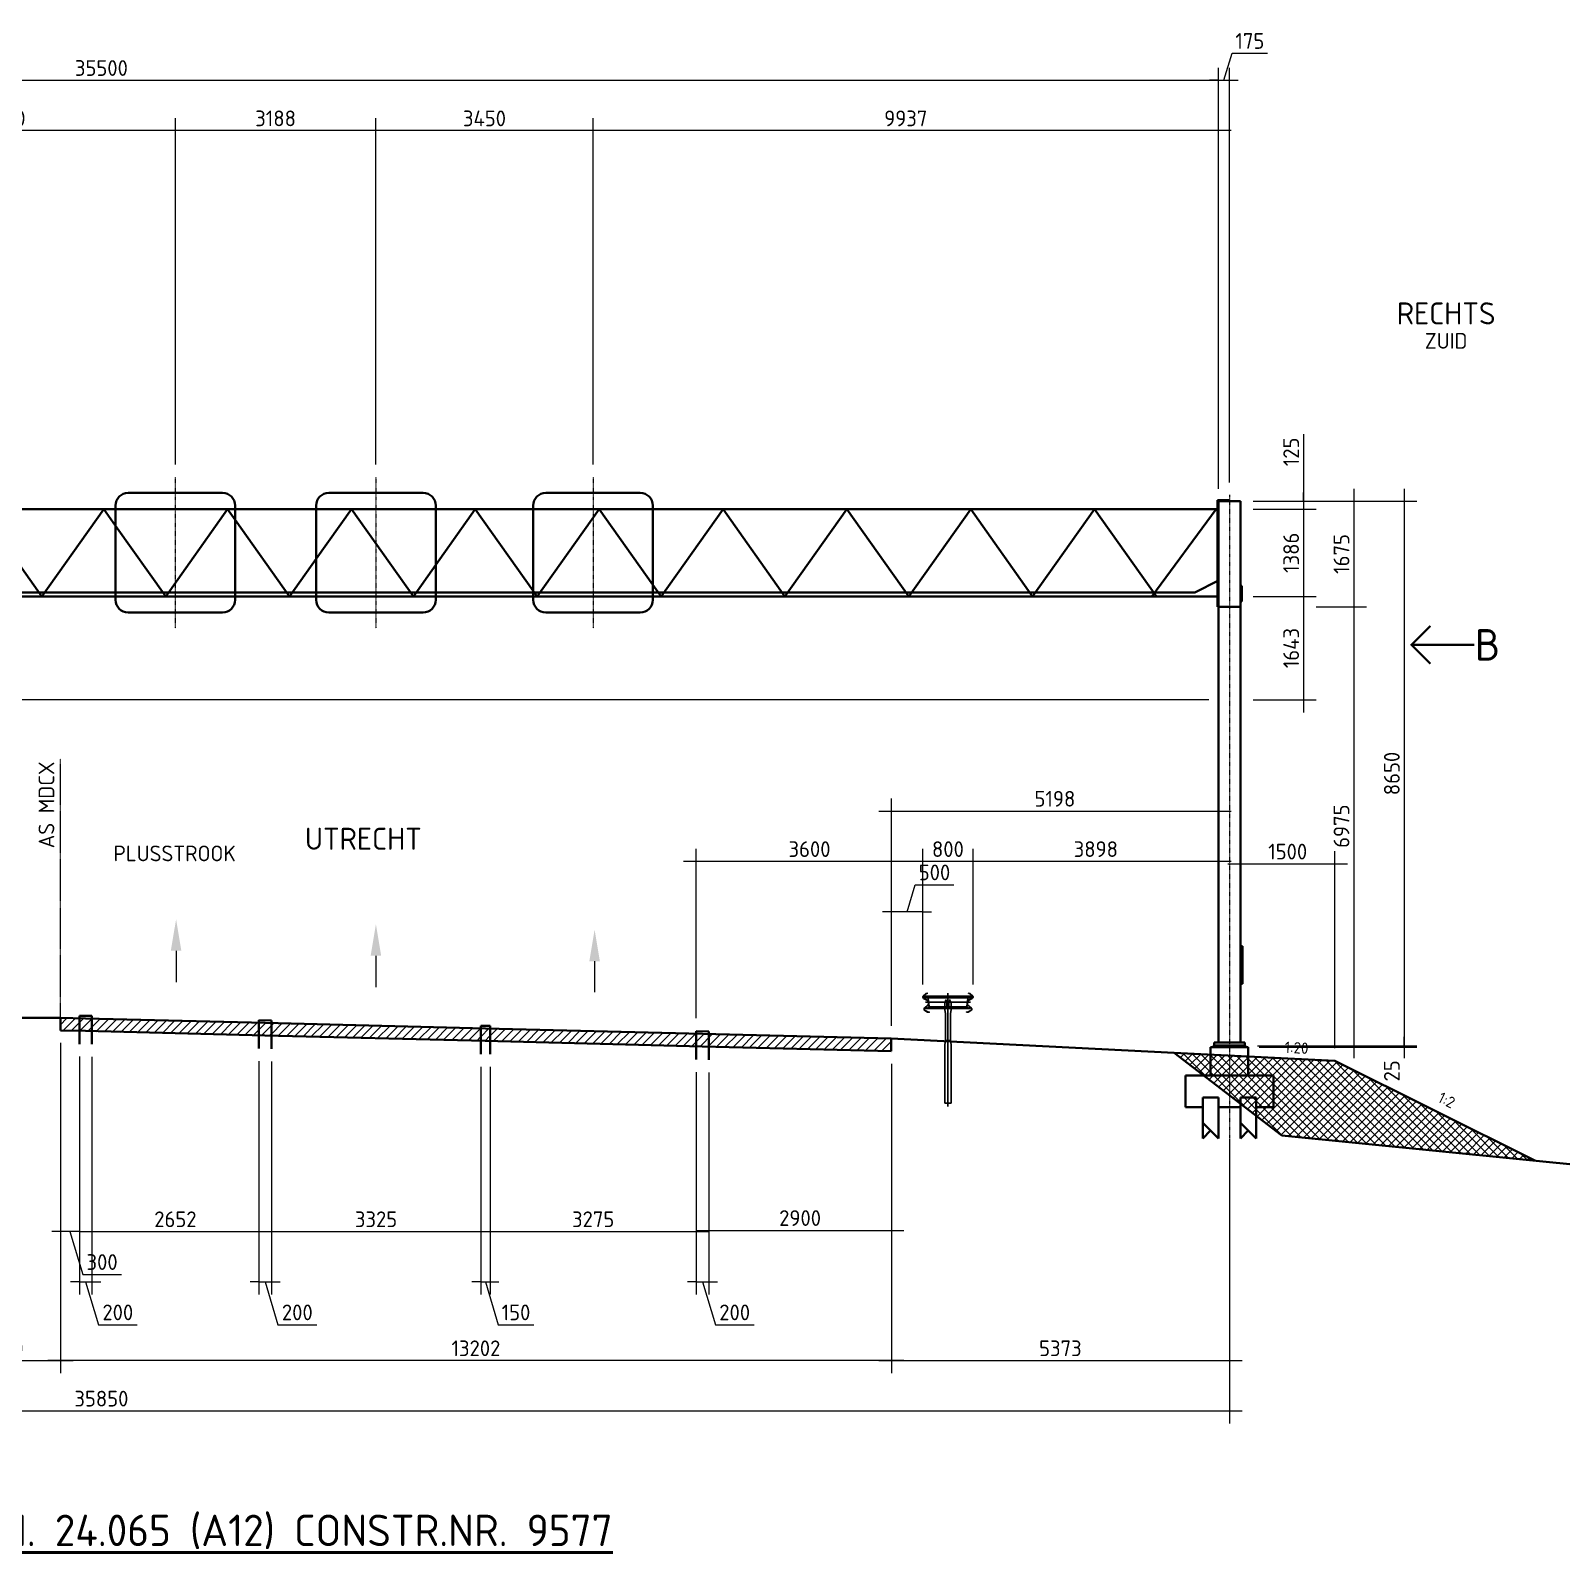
# Model space of a CAD drawing. Header units: millimetres. Extents: x 108322 to 194227, y -258853 to -234673.
# Drawn here: x 151799 to 176123, y -258853 to -234673 of the extents above; entities that cross this region are included whole.
import ezdxf
from ezdxf.enums import TextEntityAlignment as Align

# ---------------------------------------------------------------- set-up
doc = ezdxf.new("R2010")
doc.units = ezdxf.units.MM
doc.linetypes.add('AM-AS', pattern=[16, 10, -2, 2, -2])
doc.linetypes.add('XX-HART', pattern=[12, 4, -2, 0, -2, 4])
doc.layers.get('DEFPOINTS').update_dxf_attribs({"color": 40})
for name, color, linetype, lineweight in [('N-CO-AM-AANPIJLING-G', 7, 'Continuous', 18), ('N-CO-AM-AS-G', 10, 'AM-AS', 18), ('N-CO-AM-AS-T25', 7, 'Continuous', 25), ('N-CO-BV-GELEIDECONSTRUCTIE_GELEIDERAIL-S', 210, 'Continuous', 25), ('N-CO-FC-KESP-G', 60, 'Continuous', 35), ('N-CO-GW-BERM-G', 90, 'Continuous', 35), ('N-CO-GW-BERM-T18', 10, 'Continuous', 18), ('N-CO-GW-OPHOGING-A', 92, 'Continuous', 18), ('N-CO-SC-M', 7, 'Continuous', 18), ('N-CO-SC-STAALVORM_PROFIEL-G', 7, 'Continuous', 35), ('N-CO-SC-TREKSTANG-G', 7, 'Continuous', 35), ('N-CO-VH-VERHARDING_ASFALT-A', 252, 'Continuous', 18), ('N-CO-VH-VERHARDING_ASFALT-G', 252, 'Continuous', 35), ('N-CO-VW-MARKERING-G', 7, 'Continuous', 35), ('X-XX-AL-HARTLIJN-G', 7, 'XX-HART', 18), ('X-XX-AL-REFERENTIE-G', 7, 'Continuous', 18), ('X-XX-AL-REFERENTIE-T25', 7, 'Continuous', 25), ('X-XX-AL-REFERENTIE-T35', 50, 'Continuous', 35), ('X-XX-AL-VERWIJZING-S', 7, 'Continuous', 25), ('X-XX-AL-VERWIJZING_AANZICHT-T50', 130, 'Continuous', 50)]:
    doc.layers.add(name, color=color, linetype=linetype, lineweight=lineweight)
doc.styles.add('NLCS-ISO', font='NLCS-ISO.ttf')
doc.styles.add('NLCS-ISO-MM100-T18', font='NLCS-ISO.ttf', dxfattribs={"height": 179.999995})
doc.styles.add('NLCS-ISO-MM100-T25', font='NLCS-ISO.ttf', dxfattribs={"height": 250})
doc.styles.add('NLCS-ISO-MM100-T35', font='NLCS-ISO.ttf', dxfattribs={"height": 350})
doc.styles.add('NLCS-ISO-MM100-T50', font='NLCS-ISO.ttf', dxfattribs={"height": 500})
doc.dimstyles.new('NLCS-MM100-T25-SCHRAP_a_l0_h3', dxfattribs={"dimscale": 100, "dimtxt": 2.5, "dimasz": 1.4, "dimexe": 2, "dimexo": 2, "dimgap": 0.7, "dimtad": 1, "dimdec": 0, "dimzin": 0, "dimdsep": 46, "dimtxsty": 'NLCS-ISO-MM100-T25', "dimblk": 'OBLIQUE', "dimcen": 2.5, "dimdle": 2, "dimclrd": 256, "dimclre": 256, "dimclrt": 256, "dimadec": 3, "dimazin": 0, "dimtfac": 1, "dimtdec": 0, "dimtofl": 0, "dimtmove": 1, "dimatfit": 0, "dimldrblk": 'OBLIQUE', "dimfxl": 0, "dimtolj": 1, "dimtzin": 0, "dimlwd": 18, "dimlwe": 18, "dimarcsym": 0})

# ---------------------------------------------------------------- blocks, each defined once
blk = doc.blocks.new('*D22')
at = {"layer": 'DEFPOINTS', "color": 0, "transparency": 16777216}
for p in [(150474, -250562), (152274, -250559), (152274, -255805)]:
    blk.add_point(p, dxfattribs=at)
at = {"layer": 'N-CO-SC-M', "lineweight": 18, "transparency": 16777216}
for p, q in [((150474, -250762), (150474, -256005)), ((152274, -250759), (152274, -256005)), ((150274, -255805), (152474, -255805))]:
    blk.add_line(p, q, dxfattribs=at)
at = {"layer": 'N-CO-SC-M', "transparency": 16777216, "insert": (151374, -255610), "char_height": 250, "attachment_point": 5, "style": 'NLCS-ISO-MM100-T25'}
blk.add_mtext('\\A1;1800', dxfattribs=at)
blk = doc.blocks.new('_Oblique')
blk = doc.blocks.new('*D23')
at = {"layer": 'DEFPOINTS', "color": 0, "transparency": 16777216}
for p in [(152274, -250559), (152574, -250776), (152274, -253755)]:
    blk.add_point(p, dxfattribs=at)
at = {"layer": 'N-CO-SC-M', "lineweight": 18, "transparency": 16777216}
for p, q in [((152274, -250759), (152274, -253955)), ((152574, -250976), (152574, -253955)), ((152274, -253755), (152134, -253755)), ((152574, -253755), (152274, -253755)), ((152424, -253755), (152628, -254435)), ((152574, -253755), (152714, -253755)), ((152628, -254435), (153243, -254435))]:
    blk.add_line(p, q, dxfattribs=at)
at = {"layer": 'N-CO-SC-M', "transparency": 16777216, "insert": (152935, -254240), "char_height": 250, "attachment_point": 5, "style": 'NLCS-ISO-MM100-T25'}
blk.add_mtext('\\A1;300', dxfattribs=at)
blk = doc.blocks.new('*D24')
at = {"layer": 'DEFPOINTS', "color": 0, "transparency": 16777216}
for p in [(152574, -250776), (152774, -250780), (152774, -254555)]:
    blk.add_point(p, dxfattribs=at)
at = {"layer": 'N-CO-SC-M', "lineweight": 18, "transparency": 16777216}
for p, q in [((152574, -250976), (152574, -254755)), ((152774, -250980), (152774, -254755)), ((152574, -254555), (152434, -254555)), ((152574, -254555), (152774, -254555)), ((152674, -254555), (152878, -255235)), ((152774, -254555), (152914, -254555)), ((152878, -255235), (153493, -255235))]:
    blk.add_line(p, q, dxfattribs=at)
at = {"layer": 'N-CO-SC-M', "transparency": 16777216, "insert": (153185, -255040), "char_height": 250, "attachment_point": 5, "style": 'NLCS-ISO-MM100-T25'}
blk.add_mtext('\\A1;200', dxfattribs=at)
blk = doc.blocks.new('*D26')
at = {"layer": 'DEFPOINTS', "color": 0, "transparency": 16777216}
for p in [(152774, -250780), (155426, -250848), (155426, -253755)]:
    blk.add_point(p, dxfattribs=at)
at = {"layer": 'N-CO-SC-M', "lineweight": 18, "transparency": 16777216}
for p, q in [((152774, -250980), (152774, -253955)), ((155426, -251048), (155426, -253955)), ((152574, -253755), (155626, -253755))]:
    blk.add_line(p, q, dxfattribs=at)
at = {"layer": 'N-CO-SC-M', "transparency": 16777216, "insert": (154100, -253560), "char_height": 250, "attachment_point": 5, "style": 'NLCS-ISO-MM100-T25'}
blk.add_mtext('\\A1;2652', dxfattribs=at)
blk = doc.blocks.new('*D27')
at = {"layer": 'DEFPOINTS', "color": 0, "transparency": 16777216}
for p in [(155426, -250848), (155626, -250852), (155626, -254555)]:
    blk.add_point(p, dxfattribs=at)
at = {"layer": 'N-CO-SC-M', "lineweight": 18, "transparency": 16777216}
for p, q in [((155426, -251048), (155426, -254755)), ((155626, -251052), (155626, -254755)), ((155426, -254555), (155286, -254555)), ((155426, -254555), (155626, -254555)), ((155526, -254555), (155730, -255235)), ((155626, -254555), (155766, -254555)), ((155730, -255235), (156345, -255235))]:
    blk.add_line(p, q, dxfattribs=at)
at = {"layer": 'N-CO-SC-M', "transparency": 16777216, "insert": (156037, -255040), "char_height": 250, "attachment_point": 5, "style": 'NLCS-ISO-MM100-T25'}
blk.add_mtext('\\A1;200', dxfattribs=at)
blk = doc.blocks.new('*D8')
at = {"layer": 'DEFPOINTS', "color": 0, "transparency": 16777216}
for p in [(155626, -250852), (158951, -250936), (158951, -253755)]:
    blk.add_point(p, dxfattribs=at)
at = {"layer": 'N-CO-SC-M', "lineweight": 18, "transparency": 16777216}
for p, q in [((155626, -251052), (155626, -253955)), ((158951, -251136), (158951, -253955)), ((155426, -253755), (159151, -253755))]:
    blk.add_line(p, q, dxfattribs=at)
at = {"layer": 'N-CO-SC-M', "transparency": 16777216, "insert": (157288, -253560), "char_height": 250, "attachment_point": 5, "style": 'NLCS-ISO-MM100-T25'}
blk.add_mtext('\\A1;3325', dxfattribs=at)
blk = doc.blocks.new('*D9')
at = {"layer": 'DEFPOINTS', "color": 0, "transparency": 16777216}
for p in [(158951, -250936), (159101, -250939), (159101, -254555)]:
    blk.add_point(p, dxfattribs=at)
at = {"layer": 'N-CO-SC-M', "lineweight": 18, "transparency": 16777216}
for p, q in [((158951, -251136), (158951, -254755)), ((159101, -251139), (159101, -254755)), ((158951, -254555), (158811, -254555)), ((158951, -254555), (159101, -254555)), ((159026, -254555), (159230, -255235)), ((159101, -254555), (159241, -254555)), ((159230, -255235), (159795, -255235))]:
    blk.add_line(p, q, dxfattribs=at)
at = {"layer": 'N-CO-SC-M', "transparency": 16777216, "insert": (159512, -255040), "char_height": 250, "attachment_point": 5, "style": 'NLCS-ISO-MM100-T25'}
blk.add_mtext('\\A1;150', dxfattribs=at)
blk = doc.blocks.new('*D10')
at = {"layer": 'DEFPOINTS', "color": 0, "transparency": 16777216}
for p in [(159101, -250939), (162376, -251021), (162376, -253755)]:
    blk.add_point(p, dxfattribs=at)
at = {"layer": 'N-CO-SC-M', "lineweight": 18, "transparency": 16777216}
for p, q in [((159101, -251139), (159101, -253955)), ((162376, -251221), (162376, -253955)), ((158901, -253755), (162576, -253755))]:
    blk.add_line(p, q, dxfattribs=at)
at = {"layer": 'N-CO-SC-M', "transparency": 16777216, "insert": (160738, -253560), "char_height": 250, "attachment_point": 5, "style": 'NLCS-ISO-MM100-T25'}
blk.add_mtext('\\A1;3275', dxfattribs=at)
blk = doc.blocks.new('*D13')
at = {"layer": 'DEFPOINTS', "color": 0, "transparency": 16777216}
for p in [(134999, -252087), (170849, -252087), (170849, -256605)]:
    blk.add_point(p, dxfattribs=at)
at = {"layer": 'N-CO-SC-M', "lineweight": 18, "transparency": 16777216}
for p, q in [((134999, -252287), (134999, -256805)), ((170849, -252287), (170849, -256805)), ((134799, -256605), (171049, -256605))]:
    blk.add_line(p, q, dxfattribs=at)
at = {"layer": 'N-CO-SC-M', "transparency": 16777216, "insert": (152924, -256410), "char_height": 250, "attachment_point": 5, "style": 'NLCS-ISO-MM100-T25'}
blk.add_mtext('\\A1;35850', dxfattribs=at)
blk = doc.blocks.new('*D28')
at = {"layer": 'DEFPOINTS', "color": 0, "transparency": 16777216}
for p in [(165476, -250888), (162576, -251026), (165476, -253736)]:
    blk.add_point(p, dxfattribs=at)
at = {"layer": 'N-CO-SC-M', "lineweight": 18, "transparency": 16777216}
for p, q in [((162576, -251226), (162576, -253936)), ((165476, -251088), (165476, -253936)), ((162376, -253736), (165676, -253736))]:
    blk.add_line(p, q, dxfattribs=at)
at = {"layer": 'N-CO-SC-M', "transparency": 16777216, "insert": (164026, -253541), "char_height": 250, "attachment_point": 5, "style": 'NLCS-ISO-MM100-T25'}
blk.add_mtext('\\A1;2900', dxfattribs=at)
blk = doc.blocks.new('*D29')
at = {"layer": 'DEFPOINTS', "color": 0, "transparency": 16777216}
for p in [(165476, -250888), (170849, -252087), (170849, -255805)]:
    blk.add_point(p, dxfattribs=at)
at = {"layer": 'N-CO-SC-M', "lineweight": 18, "transparency": 16777216}
for p, q in [((165476, -251088), (165476, -256005)), ((170849, -252287), (170849, -256005)), ((165276, -255805), (171049, -255805))]:
    blk.add_line(p, q, dxfattribs=at)
at = {"layer": 'N-CO-SC-M', "transparency": 16777216, "insert": (168162, -255610), "char_height": 250, "attachment_point": 5, "style": 'NLCS-ISO-MM100-T25'}
blk.add_mtext('\\A1;5373', dxfattribs=at)
blk = doc.blocks.new('*D30')
at = {"layer": 'DEFPOINTS', "color": 0, "transparency": 16777216}
for p in [(152274, -250559), (165476, -250888), (152274, -255805)]:
    blk.add_point(p, dxfattribs=at)
at = {"layer": 'N-CO-SC-M', "lineweight": 18, "transparency": 16777216}
for p, q in [((152274, -250759), (152274, -256005)), ((165476, -251088), (165476, -256005)), ((165676, -255805), (152074, -255805))]:
    blk.add_line(p, q, dxfattribs=at)
at = {"layer": 'N-CO-SC-M', "transparency": 16777216, "insert": (158875, -255610), "char_height": 250, "attachment_point": 5, "style": 'NLCS-ISO-MM100-T25'}
blk.add_mtext('\\A1;13202', dxfattribs=at)
blk = doc.blocks.new('*D31')
at = {"layer": 'DEFPOINTS', "color": 0, "transparency": 16777216}
for p in [(162376, -251021), (162576, -251026), (162576, -254555)]:
    blk.add_point(p, dxfattribs=at)
at = {"layer": 'N-CO-SC-M', "lineweight": 18, "transparency": 16777216}
for p, q in [((162376, -251221), (162376, -254755)), ((162576, -251226), (162576, -254755)), ((162376, -254555), (162236, -254555)), ((162376, -254555), (162576, -254555)), ((162476, -254555), (162680, -255235)), ((162576, -254555), (162716, -254555)), ((162680, -255235), (163295, -255235))]:
    blk.add_line(p, q, dxfattribs=at)
at = {"layer": 'N-CO-SC-M', "transparency": 16777216, "insert": (162987, -255040), "char_height": 250, "attachment_point": 5, "style": 'NLCS-ISO-MM100-T25'}
blk.add_mtext('\\A1;200', dxfattribs=at)
blk = doc.blocks.new('Geleiderail_800-2Z')
for p, q in [((0, 750), (0, -1050)), ((-390, 702), (-387, 676)), ((-390, 702), (390, 702)), ((-387, 676), (387, 676)), ((-358, 605), (358, 605)), ((-355, 511), (-324, 511)), ((-355, 511), (-355, 508)), ((-355, 508), (355, 508)), ((-300, 534), (-324, 511)), ((-315, 671), (-301, 539)), ((-300, 534), (300, 534)), ((-52, 610), (-52, 490)), ((-52, 610), (52, 610)), ((-52, 490), (-38, 420)), ((-33, 620), (-38, 627)), ((-27, 620), (-22, 627)), ((-16, 610), (-16, 556)), ((-3, 550), (-8, 557)), ((3, 550), (8, 557)), ((16, 610), (16, 556)), ((27, 620), (22, 627)), ((33, 620), (38, 627)), ((38, 420), (52, 490)), ((52, 610), (52, 490)), ((300, 534), (324, 511)), ((315, 671), (301, 539)), ((355, 511), (324, 511)), ((355, 511), (355, 508)), ((390, 702), (387, 676)), ((-38, 420), (-38, 0)), ((38, 420), (38, 0)), ((-38, 0), (38, 0)), ((-38, 0), (-52, -70)), ((-52, -70), (-52, -1000)), ((38, 0), (52, -70)), ((52, -70), (52, -1000)), ((-52, -1000), (52, -1000))]:
    blk.add_line(p, q)
for points in [[(-327, 751), (-349, 745, 0.115591), (-354, 742), (-391, 710, 0.521984), (-386, 666), (-324, 632, -0.246437), (-312, 614), (-309, 584, -0.246437), (-317, 563), (-370, 517, 0.521984), (-366, 473), (-323, 449, 0.115591), (-318, 448), (-295, 447), (-294, 450), (-317, 451, -0.115591), (-321, 452), (-364, 476, -0.521984), (-368, 515), (-315, 561, 0.246437), (-306, 584), (-309, 614, 0.246437), (-323, 635), (-384, 669, -0.521984), (-389, 708), (-352, 740, -0.115591), (-348, 742), (-326, 748)], [(327, 751), (349, 745, -0.115591), (354, 742), (391, 710, -0.521984), (386, 666), (324, 632, 0.246437), (312, 614), (309, 584, 0.246437), (317, 563), (370, 517, -0.521984), (366, 473), (323, 449, -0.115591), (318, 448), (295, 447), (294, 450), (317, 451, 0.115591), (321, 452), (364, 476, 0.521984), (368, 515), (315, 561, -0.246437), (306, 584), (309, 614, -0.246437), (323, 635), (384, 669, 0.521984), (389, 708), (352, 740, 0.115591), (348, 742), (326, 748)]]:
    blk.add_lwpolyline(points, format="xyb", close=True)
for points in [[(-315, 671, 0.09985), (-314, 671, 0.174705), (-313, 671, 0.104203), (-313, 672, 0.064948), (-313, 674, 0.051099), (-313, 676, 0.051099)], [(-301, 539, -0.09985), (-300, 539, -0.174705), (-299, 539, -0.104203), (-299, 538, -0.064948), (-298, 536, -0.051099), (-298, 534, -0.051099)], [(301, 539, 0.09985), (300, 539, 0.174705), (299, 539, 0.104203), (299, 538, 0.064948), (298, 536, 0.051099), (298, 534, 0.051099)], [(315, 671, -0.09985), (314, 671, -0.174705), (313, 671, -0.104203), (313, 672, -0.064948), (313, 674, -0.051099), (313, 676, -0.051099)]]:
    blk.add_lwpolyline(points, format="xyb")
for centre, radius, start, end in [((-30, 632), 9, 329.995, 209.995), ((-30, 622), 4, 209.995, 329.995), ((0, 556), 16, 180, 0), ((0, 562), 9, 329.995, 209.995), ((0, 552), 4, 209.995, 329.995), ((30, 632), 9, 329.995, 209.995), ((30, 622), 4, 209.995, 329.995)]:
    blk.add_arc(centre, radius, start, end)
blk = doc.blocks.new('*D32')
at = {"layer": 'DEFPOINTS', "color": 0, "transparency": 16777216}
for p in [(166775, -247874), (166775, -250028), (170674, -250537)]:
    blk.add_point(p, dxfattribs=at)
at = {"layer": 'N-CO-SC-M', "lineweight": 18, "transparency": 16777216}
for p, q in [((166775, -249828), (166775, -247674)), ((170674, -250337), (170674, -247674)), ((170874, -247874), (166575, -247874))]:
    blk.add_line(p, q, dxfattribs=at)
at = {"layer": 'N-CO-SC-M', "transparency": 16777216, "insert": (168725, -247679), "char_height": 250, "attachment_point": 5, "style": 'NLCS-ISO-MM100-T25'}
blk.add_mtext('\\A1;3898', dxfattribs=at)
blk = doc.blocks.new('*D33')
at = {"layer": 'DEFPOINTS', "color": 0, "transparency": 16777216}
for p in [(165975, -247874), (165975, -250028), (166775, -250028)]:
    blk.add_point(p, dxfattribs=at)
at = {"layer": 'N-CO-SC-M', "lineweight": 18, "transparency": 16777216}
for p, q in [((165975, -249828), (165975, -247674)), ((166775, -249828), (166775, -247674)), ((166975, -247874), (165775, -247874))]:
    blk.add_line(p, q, dxfattribs=at)
at = {"layer": 'N-CO-SC-M', "transparency": 16777216, "insert": (166375, -247679), "char_height": 250, "attachment_point": 5, "style": 'NLCS-ISO-MM100-T25'}
blk.add_mtext('\\A1;800', dxfattribs=at)
blk = doc.blocks.new('*D34')
at = {"layer": 'DEFPOINTS', "color": 0, "transparency": 16777216}
for p in [(162376, -247874), (165975, -250028), (162376, -250566)]:
    blk.add_point(p, dxfattribs=at)
at = {"layer": 'N-CO-SC-M', "lineweight": 18, "transparency": 16777216}
for p, q in [((162376, -250366), (162376, -247674)), ((165975, -249828), (165975, -247674)), ((166175, -247874), (162176, -247874))]:
    blk.add_line(p, q, dxfattribs=at)
at = {"layer": 'N-CO-SC-M', "transparency": 16777216, "insert": (164176, -247679), "char_height": 250, "attachment_point": 5, "style": 'NLCS-ISO-MM100-T25'}
blk.add_mtext('\\A1;3600', dxfattribs=at)
blk = doc.blocks.new('*D35')
at = {"layer": 'DEFPOINTS', "color": 0, "transparency": 16777216}
for p in [(165476, -248674), (165975, -250028), (165476, -250688)]:
    blk.add_point(p, dxfattribs=at)
at = {"layer": 'N-CO-SC-M', "lineweight": 18, "transparency": 16777216}
for p, q in [((165726, -248674), (165855, -248244)), ((165855, -248244), (166470, -248244)), ((165476, -250488), (165476, -248474)), ((165975, -249828), (165975, -248474)), ((165476, -248674), (165336, -248674)), ((165975, -248674), (165476, -248674)), ((165975, -248674), (166115, -248674))]:
    blk.add_line(p, q, dxfattribs=at)
at = {"layer": 'N-CO-SC-M', "transparency": 16777216, "insert": (166162, -248049), "char_height": 250, "attachment_point": 5, "style": 'NLCS-ISO-MM100-T25'}
blk.add_mtext('\\A1;500', dxfattribs=at)
blk = doc.blocks.new('*D36')
at = {"layer": 'DEFPOINTS', "color": 0, "transparency": 16777216}
for p in [(171024, -243663), (171024, -245306), (172024, -245306)]:
    blk.add_point(p, dxfattribs=at)
at = {"layer": 'N-CO-SC-M', "lineweight": 18, "transparency": 16777216}
for p, q in [((172024, -243463), (172024, -245506)), ((171224, -243663), (172224, -243663)), ((171224, -245306), (172224, -245306))]:
    blk.add_line(p, q, dxfattribs=at)
at = {"layer": 'N-CO-SC-M', "transparency": 16777216, "insert": (171829, -244484), "char_height": 250, "attachment_point": 5, "rotation": 90, "style": 'NLCS-ISO-MM100-T25'}
blk.add_mtext('\\A1;1643', dxfattribs=at)
blk = doc.blocks.new('*D41')
at = {"layer": 'DEFPOINTS', "color": 0, "transparency": 16777216}
for p in [(171094, -250802), (171119, -250827), (173624, -250827)]:
    blk.add_point(p, dxfattribs=at)
at = {"layer": 'N-CO-SC-M', "lineweight": 18, "transparency": 16777216}
for p, q in [((173624, -250802), (173624, -250662)), ((171294, -250802), (173824, -250802)), ((171319, -250827), (173824, -250827)), ((173624, -250827), (173624, -250967))]:
    blk.add_line(p, q, dxfattribs=at)
at = {"layer": 'N-CO-SC-M', "transparency": 16777216, "insert": (173429, -251202), "char_height": 250, "attachment_point": 5, "rotation": 90, "style": 'NLCS-ISO-MM100-T25'}
blk.add_mtext('\\A1;25', dxfattribs=at)
blk = doc.blocks.new('*D42')
at = {"layer": 'DEFPOINTS', "color": 0, "transparency": 16777216}
for p in [(171024, -242152), (171094, -250802), (173624, -250802)]:
    blk.add_point(p, dxfattribs=at)
at = {"layer": 'N-CO-SC-M', "lineweight": 18, "transparency": 16777216}
for p, q in [((173624, -241952), (173624, -251002)), ((171224, -242152), (173824, -242152)), ((171294, -250802), (173824, -250802))]:
    blk.add_line(p, q, dxfattribs=at)
at = {"layer": 'N-CO-SC-M', "transparency": 16777216, "insert": (173429, -246477), "char_height": 250, "attachment_point": 5, "rotation": 90, "style": 'NLCS-ISO-MM100-T25'}
blk.add_mtext('\\A1;8650', dxfattribs=at)
blk = doc.blocks.new('*D43')
at = {"layer": 'DEFPOINTS', "color": 0, "transparency": 16777216}
for p in [(172024, -243827), (171094, -250802), (172824, -250802)]:
    blk.add_point(p, dxfattribs=at)
at = {"layer": 'N-CO-SC-M', "lineweight": 18, "transparency": 16777216}
for p, q in [((172824, -243627), (172824, -251002)), ((172224, -243827), (173024, -243827)), ((171294, -250802), (173024, -250802))]:
    blk.add_line(p, q, dxfattribs=at)
at = {"layer": 'N-CO-SC-M', "transparency": 16777216, "insert": (172629, -247314), "char_height": 250, "attachment_point": 5, "rotation": 90, "style": 'NLCS-ISO-MM100-T25'}
blk.add_mtext('\\A1;6975', dxfattribs=at)
blk = doc.blocks.new('*D44')
at = {"layer": 'DEFPOINTS', "color": 0, "transparency": 16777216}
for p in [(171024, -242152), (172024, -243827), (172824, -243827)]:
    blk.add_point(p, dxfattribs=at)
at = {"layer": 'N-CO-SC-M', "lineweight": 18, "transparency": 16777216}
for p, q in [((172824, -241952), (172824, -244027)), ((171224, -242152), (173024, -242152)), ((172224, -243827), (173024, -243827))]:
    blk.add_line(p, q, dxfattribs=at)
at = {"layer": 'N-CO-SC-M', "transparency": 16777216, "insert": (172629, -242989), "char_height": 250, "attachment_point": 5, "rotation": 90, "style": 'NLCS-ISO-MM100-T25'}
blk.add_mtext('\\A1;1675', dxfattribs=at)
blk = doc.blocks.new('*D45')
at = {"layer": 'DEFPOINTS', "color": 0, "transparency": 16777216}
for p in [(171024, -242277), (171024, -243663), (172024, -243663)]:
    blk.add_point(p, dxfattribs=at)
at = {"layer": 'N-CO-SC-M', "lineweight": 18, "transparency": 16777216}
for p, q in [((172024, -242077), (172024, -243863)), ((171224, -242277), (172224, -242277)), ((171224, -243663), (172224, -243663))]:
    blk.add_line(p, q, dxfattribs=at)
at = {"layer": 'N-CO-SC-M', "transparency": 16777216, "insert": (171829, -242970), "char_height": 250, "attachment_point": 5, "rotation": 90, "style": 'NLCS-ISO-MM100-T25'}
blk.add_mtext('\\A1;1386', dxfattribs=at)
blk = doc.blocks.new('*D46')
at = {"layer": 'DEFPOINTS', "color": 0, "transparency": 16777216}
for p in [(171024, -242152), (171024, -242277), (172024, -242277)]:
    blk.add_point(p, dxfattribs=at)
at = {"layer": 'N-CO-SC-M', "lineweight": 18, "transparency": 16777216}
for p, q in [((172024, -241085), (172024, -242152)), ((172024, -242152), (172024, -242012)), ((171224, -242152), (172224, -242152)), ((172024, -242152), (172024, -242277)), ((171224, -242277), (172224, -242277)), ((172024, -242277), (172024, -242417))]:
    blk.add_line(p, q, dxfattribs=at)
at = {"layer": 'N-CO-SC-M', "transparency": 16777216, "insert": (171829, -241367), "char_height": 250, "attachment_point": 5, "rotation": 90, "style": 'NLCS-ISO-MM100-T25'}
blk.add_mtext('\\A1;125', dxfattribs=at)
blk = doc.blocks.new('*D47')
at = {"layer": 'DEFPOINTS', "color": 0, "transparency": 16777216}
for p in [(170849, -235463), (170674, -242152), (170849, -242052)]:
    blk.add_point(p, dxfattribs=at)
at = {"layer": 'N-CO-SC-M', "lineweight": 18, "transparency": 16777216}
for p, q in [((170761, -235463), (170890, -235033)), ((170890, -235033), (171455, -235033)), ((170674, -241952), (170674, -235263)), ((170849, -241852), (170849, -235263)), ((170674, -235463), (170534, -235463)), ((170674, -235463), (170849, -235463)), ((170849, -235463), (170989, -235463))]:
    blk.add_line(p, q, dxfattribs=at)
at = {"layer": 'N-CO-SC-M', "transparency": 16777216, "insert": (171173, -234838), "char_height": 250, "attachment_point": 5, "style": 'NLCS-ISO-MM100-T25'}
blk.add_mtext('\\A1;175', dxfattribs=at)
blk = doc.blocks.new('*D48')
at = {"layer": 'DEFPOINTS', "color": 0, "transparency": 16777216}
for p in [(170674, -235463), (135174, -242152), (170674, -242152)]:
    blk.add_point(p, dxfattribs=at)
at = {"layer": 'N-CO-SC-M', "lineweight": 18, "transparency": 16777216}
for p, q in [((135174, -241952), (135174, -235263)), ((170674, -241952), (170674, -235263)), ((134974, -235463), (170874, -235463))]:
    blk.add_line(p, q, dxfattribs=at)
at = {"layer": 'N-CO-SC-M', "transparency": 16777216, "insert": (152924, -235268), "char_height": 250, "attachment_point": 5, "style": 'NLCS-ISO-MM100-T25'}
blk.add_mtext('\\A1;35500', dxfattribs=at)
blk = doc.blocks.new('*D51')
at = {"layer": 'DEFPOINTS', "color": 0, "transparency": 16777216}
for p in [(160736, -236263), (160736, -241770), (170674, -242152)]:
    blk.add_point(p, dxfattribs=at)
at = {"layer": 'N-CO-SC-M', "lineweight": 18, "transparency": 16777216}
for p, q in [((160736, -241570), (160736, -236063)), ((170674, -241952), (170674, -236063)), ((170874, -236263), (160536, -236263))]:
    blk.add_line(p, q, dxfattribs=at)
at = {"layer": 'N-CO-SC-M', "transparency": 16777216, "insert": (165705, -236068), "char_height": 250, "attachment_point": 5, "style": 'NLCS-ISO-MM100-T25'}
blk.add_mtext('\\A1;9937', dxfattribs=at)
blk = doc.blocks.new('*D52')
at = {"layer": 'DEFPOINTS', "color": 0, "transparency": 16777216}
for p in [(170674, -247074), (165476, -250688), (170674, -250712)]:
    blk.add_point(p, dxfattribs=at)
at = {"layer": 'N-CO-SC-M', "lineweight": 18, "transparency": 16777216}
for p, q in [((165476, -250488), (165476, -246874)), ((170674, -250512), (170674, -246874)), ((165276, -247074), (170874, -247074))]:
    blk.add_line(p, q, dxfattribs=at)
at = {"layer": 'N-CO-SC-M', "transparency": 16777216, "insert": (168075, -246879), "char_height": 250, "attachment_point": 5, "style": 'NLCS-ISO-MM100-T25'}
blk.add_mtext('\\A1;5198', dxfattribs=at)
blk = doc.blocks.new('*D58')
at = {"layer": 'DEFPOINTS', "color": 0, "transparency": 16777216}
for p in [(157286, -236263), (157286, -241770), (160736, -241770)]:
    blk.add_point(p, dxfattribs=at)
at = {"layer": 'N-CO-SC-M', "lineweight": 18, "transparency": 16777216}
for p, q in [((157286, -241570), (157286, -236063)), ((160736, -241570), (160736, -236063)), ((160936, -236263), (157086, -236263))]:
    blk.add_line(p, q, dxfattribs=at)
at = {"layer": 'N-CO-SC-M', "transparency": 16777216, "insert": (159011, -236068), "char_height": 250, "attachment_point": 5, "style": 'NLCS-ISO-MM100-T25'}
blk.add_mtext('\\A1;3450', dxfattribs=at)
blk = doc.blocks.new('*D59')
at = {"layer": 'DEFPOINTS', "color": 0, "transparency": 16777216}
for p in [(154099, -236263), (154099, -241770), (157286, -241770)]:
    blk.add_point(p, dxfattribs=at)
at = {"layer": 'N-CO-SC-M', "lineweight": 18, "transparency": 16777216}
for p, q in [((154099, -241570), (154099, -236063)), ((157286, -241570), (157286, -236063)), ((157486, -236263), (153899, -236263))]:
    blk.add_line(p, q, dxfattribs=at)
at = {"layer": 'N-CO-SC-M', "transparency": 16777216, "insert": (155692, -236068), "char_height": 250, "attachment_point": 5, "style": 'NLCS-ISO-MM100-T25'}
blk.add_mtext('\\A1;3188', dxfattribs=at)
blk = doc.blocks.new('*D60')
at = {"layer": 'DEFPOINTS', "color": 0, "transparency": 16777216}
for p in [(148648, -236263), (148648, -241770), (154099, -241770)]:
    blk.add_point(p, dxfattribs=at)
at = {"layer": 'N-CO-SC-M', "lineweight": 18, "transparency": 16777216}
for p, q in [((148648, -241570), (148648, -236063)), ((154099, -241570), (154099, -236063)), ((154299, -236263), (148448, -236263))]:
    blk.add_line(p, q, dxfattribs=at)
at = {"layer": 'N-CO-SC-M', "transparency": 16777216, "insert": (151374, -236068), "char_height": 250, "attachment_point": 5, "style": 'NLCS-ISO-MM100-T25'}
blk.add_mtext('\\A1;5450', dxfattribs=at)
blk = doc.blocks.new('*D124')
at = {"layer": 'DEFPOINTS', "color": 0, "transparency": 16777216}
for p in [(172524, -247913), (171024, -250752), (172524, -251041)]:
    blk.add_point(p, dxfattribs=at)
at = {"layer": 'N-CO-SC-M', "lineweight": 18, "transparency": 16777216}
for p, q in [((171024, -250552), (171024, -247713)), ((172524, -250841), (172524, -247713)), ((170824, -247913), (172724, -247913))]:
    blk.add_line(p, q, dxfattribs=at)
at = {"layer": 'N-CO-SC-M', "transparency": 16777216, "insert": (171774, -247718), "char_height": 250, "attachment_point": 5, "style": 'NLCS-ISO-MM100-T25'}
blk.add_mtext('\\A1;1500', dxfattribs=at)
blk = doc.blocks.new('*D127')
at = {"layer": 'DEFPOINTS', "color": 0, "transparency": 16777216}
for p in [(151966, -245306), (150996, -250358), (152276, -250358)]:
    blk.add_point(p, dxfattribs=at)
at = {"layer": 'N-CO-SC-M', "lineweight": 18, "transparency": 16777216}
for p, q in [((150996, -245106), (150996, -250558)), ((151766, -245306), (150796, -245306)), ((152076, -250358), (150796, -250358))]:
    blk.add_line(p, q, dxfattribs=at)
at = {"layer": 'N-CO-SC-M', "transparency": 16777216, "insert": (150801, -247832), "char_height": 250, "attachment_point": 5, "rotation": 90, "style": 'NLCS-ISO-MM100-T25'}
blk.add_mtext('\\A1;5053', dxfattribs=at)
blk = doc.blocks.new('SAL-VERWIJZING_AANZICHT_LINKS-SO')
at = {"linetype": 'Continuous', "const_width": 0.35}
for points in [[(-7, 3), (-10, 0), (-7, -3)], [(-10, 0), (0, 0)]]:
    blk.add_lwpolyline(points, dxfattribs=at)
at = {"lineweight": 50, "style": 'NLCS-ISO'}
blk.add_attdef('...', text='', height=5, dxfattribs=at).set_placement((0.04, 0), align=Align.MIDDLE_LEFT)

msp = doc.modelspace()

# ---------------------------------------------------------------- hatches: boundary and pattern name
at = {"layer": 'N-CO-GW-OPHOGING-A'}
h = msp.add_hatch(dxfattribs=at)
h.set_pattern_fill('ANSI37', color=256, scale=30, style=0)
h.set_pattern_definition([(45, (152275.75, -246826.51), (-67.35192, 67.35192), []), (135, (152275.75, -246826.51), (-67.35192, -67.35192), [])])
h.paths.add_polyline_path([(170548.5, -250942), (169968.2, -250913), (170442, -251276.5), (170548.5, -251276.5)])
h.paths.add_polyline_path([(170848.5, -250957), (170548.5, -250942), (170548.5, -251276.5), (170848.5, -251276.5)])
h.paths.add_polyline_path([(171148.5, -250972), (170848.5, -250957), (170848.5, -251276.5), (171148.5, -251276.5)])
h.paths.add_polyline_path([(171548.5, -251276.5), (170848.5, -251276.5), (170848.5, -251588.3), (171023.5, -251722.6), (171023.5, -251626.5), (171273.5, -251626.5), (171273.5, -251776.5), (171548.5, -251776.5)])
h.paths.add_polyline_path([(170848.5, -251276.5), (170442, -251276.5), (170848.5, -251588.3)])
h.paths.add_polyline_path([(171273.5, -251626.5), (171023.5, -251626.5), (171023.5, -251722.6), (171273.5, -251914.4)])
h.paths.add_polyline_path([(172523.5, -251040.8), (171148.5, -250972), (171148.5, -251276.5), (171548.5, -251276.5), (171548.5, -251776.5), (171273.5, -251776.5), (171273.5, -251914.4), (171680.5, -252226.5), (175698.6, -252628.3)])
at = {"layer": 'N-CO-VH-VERHARDING_ASFALT-A'}
h = msp.add_hatch(dxfattribs=at)
h.set_pattern_fill('ANSI31', color=256, scale=30, style=0)
h.set_pattern_definition([(45, (240362.68, -279167.28), (-67.35192, 67.35192), [])])
h.paths.add_polyline_path([(165475.7, -250688.3), (163689.4, -250643.8), (164497.6, -250864), (165475.7, -250888.4)])
h.paths.add_polyline_path([(158950.7, -250525.3), (155625.7, -250442.2), (155625.7, -250642.3), (158950.7, -250725.4)])
h.paths.add_polyline_path([(162375.7, -250611), (159100.7, -250529.1), (159100.7, -250729.1), (162375.7, -250811.1)])
h.paths.add_polyline_path([(162575.7, -250616), (162475.7, -250613.5), (162375.7, -250611), (162375.7, -250811.1), (162471.1, -250813.4), (162575.7, -250816.1)])
h.paths.add_polyline_path([(163689.4, -250643.8), (162575.7, -250616), (162575.7, -250816.1), (164497.6, -250864)])
h.paths.add_polyline_path([(140173.7, -250619.1), (137273.7, -250691.6), (137273.7, -250891.6), (140173.7, -250819.1)])
h.paths.add_polyline_path([(140373.7, -250614.1), (140273.7, -250616.6), (140173.7, -250619.1), (140173.7, -250819.1), (140278.7, -250816.5), (140373.7, -250814.1)])
h.paths.add_polyline_path([(143648.7, -250532.2), (140373.7, -250614.1), (140373.7, -250814.1), (143648.7, -250732.2)])
h.paths.add_polyline_path([(143798.7, -250528.4), (143723.7, -250530.3), (143648.7, -250532.2), (143648.7, -250732.2), (143728.7, -250730.2), (143798.7, -250728.5)])
h.paths.add_polyline_path([(147123.7, -250645.4), (147123.7, -250445.3), (143798.7, -250528.4), (143798.7, -250728.5)])
h.paths.add_polyline_path([(147323.7, -250440.3), (147223.7, -250442.8), (147123.7, -250445.3), (147123.7, -250645.4), (147228.7, -250642.7), (147323.7, -250640.4)])
h.paths.add_polyline_path([(149973.7, -250374.1), (147323.7, -250440.3), (147323.7, -250640.4), (149973.7, -250574.1)])
h.paths.add_polyline_path([(150173.7, -250369.1), (150073.7, -250371.6), (149973.7, -250374.1), (149973.7, -250574.1), (150078.7, -250571.5), (150173.7, -250569.1)])
h.paths.add_polyline_path([(150473.7, -250361.6), (150173.7, -250369.1), (150173.7, -250569.1), (150473.7, -250561.6)])
h.paths.add_polyline_path([(152573.7, -250375.2), (152273.7, -250368.3), (152273.7, -250568.3), (152573.7, -250575.3)])
h.paths.add_polyline_path([(152771.7, -250379.8), (152673.7, -250377.5), (152573.7, -250375.2), (152573.7, -250575.3), (152669.1, -250577.5), (152771.7, -250579.9)])
h.paths.add_polyline_path([(155423.7, -250441.2), (152773.7, -250379.9), (152773.7, -250579.9), (155423.7, -250641.2)])
h.paths.add_polyline_path([(155623.7, -250445.8), (155523.7, -250443.5), (155423.7, -250441.2), (155423.7, -250641.2), (155519.1, -250643.4), (155623.7, -250645.8)])
h.paths.add_polyline_path([(159098.7, -250526.2), (159023.7, -250524.5), (158948.7, -250522.7), (158948.7, -250722.8), (159019.1, -250724.4), (159098.7, -250726.2)])

# ---------------------------------------------------------------- linework, layer by layer
at = {"layer": 'N-CO-AM-AANPIJLING-G'}
for p, q in [((154111.2, -249292.9), (154111.2, -249792.9)), ((157286.2, -249372.3), (157286.2, -249872.3)), ((160761.2, -249459.2), (160761.2, -249949.5))]:
    msp.add_line(p, q, dxfattribs=at)
for points in [[(154194.2, -249292.9), (154027.2, -249292.9), (154111.2, -248792.9)], [(157369.2, -249372.3), (157202.2, -249372.3), (157286.2, -248872.3)], [(160844.2, -249459.2), (160677.2, -249459.2), (160761.2, -248959.2)]]:
    msp.add_solid(points, dxfattribs=at)
at = {"layer": 'N-CO-AM-AS-G'}
msp.add_line((152275.7, -250358.3), (152275.7, -246244.1), dxfattribs=at)
at = {"layer": 'N-CO-FC-KESP-G', "linetype": 'Continuous'}
for p, q in [((170548.5, -250826.5), (170548.5, -251276.5)), ((171148.5, -250826.5), (170548.5, -250826.5)), ((171148.5, -251276.5), (171148.5, -250826.5)), ((170148.5, -251276.5), (171548.5, -251276.5)), ((170148.5, -251776.5), (170148.5, -251276.5)), ((171548.5, -251276.5), (171548.5, -251776.5)), ((170423.5, -251626.5), (170423.5, -252276.5)), ((170673.5, -251626.5), (170423.5, -251626.5)), ((170673.5, -251626.5), (170673.5, -252276.5)), ((171023.5, -251626.5), (171023.5, -252276.5)), ((171273.5, -251626.5), (171023.5, -251626.5)), ((171273.5, -251626.5), (171273.5, -252276.5)), ((170423.5, -251776.5), (170148.5, -251776.5)), ((171023.5, -251776.5), (170673.5, -251776.5)), ((171273.5, -251776.5), (171548.5, -251776.5)), ((170673.5, -252276.5), (170423.5, -252026.5)), ((170548.5, -252151.5), (170423.5, -252276.5)), ((171273.5, -252276.5), (171023.5, -252026.5)), ((171148.5, -252151.5), (171023.5, -252276.5))]:
    msp.add_line(p, q, dxfattribs=at)
at = {"layer": 'N-CO-GW-BERM-G'}
for p, q in [((150473.7, -250361.6), (152275.7, -250358.3)), ((165475.7, -250688.3), (169968.2, -250913)), ((169968.2, -250913), (171680.5, -252226.5)), ((169968.2, -250913), (172523.5, -251040.8)), ((172523.5, -251040.8), (175698.6, -252628.3)), ((171680.5, -252226.5), (176680.5, -252726.5))]:
    msp.add_line(p, q, dxfattribs=at)
at = {"layer": 'N-CO-SC-STAALVORM_PROFIEL-G'}
for p, q in [((153148.7, -242219.5), (153148.7, -243719.5)), ((153348.7, -242019.5), (154848.7, -242019.5)), ((155048.7, -242219.5), (155048.7, -243719.5)), ((156336.2, -242219.5), (156336.2, -243719.5)), ((156536.2, -242019.5), (158036.2, -242019.5)), ((158236.2, -242219.5), (158236.2, -243719.5)), ((159786.2, -242219.5), (159786.2, -243719.5)), ((159986.2, -242019.5), (161486.2, -242019.5)), ((161686.2, -242219.5), (161686.2, -243719.5)), ((170848.5, -242135.5), (170657.5, -242135.5)), ((170657.5, -242135.5), (170657.5, -243826.5)), ((170673.5, -242151.5), (170673.5, -250751.5)), ((171023.5, -242151.5), (170673.5, -242151.5)), ((171023.5, -242151.5), (171023.5, -250751.5)), ((135173.5, -242276.5), (153148.7, -242276.5)), ((153148.7, -242276.5), (155048.7, -242276.5)), ((155048.7, -242276.5), (156336.2, -242276.5)), ((156336.2, -242276.5), (158236.2, -242276.5)), ((158236.2, -242276.5), (159786.2, -242276.5)), ((159786.2, -242276.5), (161686.2, -242276.5)), ((161686.2, -242276.5), (170673.5, -242276.5)), ((170298.5, -243599), (170673.5, -243409)), ((135173.5, -243662.5), (153148.7, -243662.5)), ((135548.5, -243599), (153148.7, -243599)), ((153148.7, -243599), (155048.7, -243599)), ((153148.7, -243662.5), (155048.7, -243662.5)), ((155048.7, -243599), (156336.2, -243599)), ((155048.7, -243662.5), (156336.2, -243662.5)), ((156336.2, -243599), (158236.2, -243599)), ((156336.2, -243662.5), (158236.2, -243662.5)), ((158236.2, -243599), (159786.2, -243599)), ((158236.2, -243662.5), (159786.2, -243662.5)), ((159786.2, -243599), (161686.2, -243599)), ((159786.2, -243662.5), (161686.2, -243662.5)), ((161686.2, -243599), (170298.5, -243599)), ((161686.2, -243662.5), (170673.5, -243662.5)), ((171047.2, -243496.5), (171023.5, -243496.5)), ((171047.2, -243496.5), (171047.2, -243746.5)), ((153348.7, -243919.5), (154848.7, -243919.5)), ((156536.2, -243919.5), (158036.2, -243919.5)), ((159986.2, -243919.5), (161486.2, -243919.5)), ((171023.5, -243826.5), (170657.5, -243826.5)), ((171047.2, -243746.5), (171023.5, -243746.5)), ((171058.5, -249219.9), (171023.5, -249219.9)), ((171058.5, -249819.9), (171058.5, -249219.9)), ((171058.5, -249819.9), (171023.5, -249819.9)), ((170603.5, -250751.5), (171093.5, -250751.5)), ((170603.5, -250801.5), (170603.5, -250751.5)), ((171093.5, -250751.5), (171093.5, -250801.5)), ((170603.5, -250801.5), (170578.5, -250826.5)), ((171118.5, -250826.5), (170578.5, -250826.5)), ((170603.5, -250801.5), (171093.5, -250801.5)), ((171093.5, -250801.5), (171118.5, -250826.5))]:
    msp.add_line(p, q, dxfattribs=at)
for centre, start, end in [((153348.7, -242219.5), 90, 180), ((154848.7, -242219.5), 0, 90), ((156536.2, -242219.5), 90, 180), ((158036.2, -242219.5), 0, 90), ((159986.2, -242219.5), 90, 180), ((161486.2, -242219.5), 0, 90), ((153348.7, -243719.5), 180, 270), ((154848.7, -243719.5), 270, 0), ((156536.2, -243719.5), 180, 270), ((158036.2, -243719.5), 270, 0), ((159986.2, -243719.5), 180, 270), ((161486.2, -243719.5), 270, 0)]:
    msp.add_arc(centre, 200, start, end, dxfattribs=at)
at = {"layer": 'N-CO-SC-TREKSTANG-G'}
for p, q in [((150993.5, -242276.5), (151977.5, -243662.5)), ((151977.5, -243662.5), (152961.5, -242276.5)), ((152961.5, -242276.5), (153148.7, -242540.2)), ((153945.5, -243662.5), (154929.5, -242276.5)), ((154929.5, -242276.5), (155048.7, -242444.4)), ((155048.7, -242444.4), (155913.5, -243662.5)), ((156336.2, -243067.1), (156897.5, -242276.5)), ((156897.5, -242276.5), (157881.5, -243662.5)), ((158236.2, -243162.9), (158865.5, -242276.5)), ((158865.5, -242276.5), (159786.2, -243573.3)), ((159849.5, -243662.5), (160833.5, -242276.5)), ((161686.2, -243477.6), (160833.5, -242276.5)), ((161817.5, -243662.5), (162801.5, -242276.5)), ((162801.5, -242276.5), (163785.5, -243662.5)), ((163785.5, -243662.5), (164769.5, -242276.5)), ((164769.5, -242276.5), (165753.5, -243662.5)), ((165753.5, -243662.5), (166737.5, -242276.5)), ((166737.5, -242276.5), (167721.5, -243662.5)), ((167721.5, -243662.5), (168705.5, -242276.5)), ((168705.5, -242276.5), (169689.5, -243662.5)), ((170635.5, -242276.5), (169613.5, -243662.5)), ((153945.5, -243662.5), (153148.7, -242540.2)), ((155913.5, -243662.5), (156336.2, -243067.1)), ((157881.5, -243662.5), (158236.2, -243162.9)), ((161686.2, -243477.6), (161817.5, -243662.5)), ((159849.5, -243662.5), (159786.2, -243573.3))]:
    msp.add_line(p, q, dxfattribs=at)
at = {"layer": 'N-CO-VH-VERHARDING_ASFALT-G'}
for p, q in [((152273.7, -250358.6), (152273.7, -250558.6)), ((152275.7, -250358.3), (152673.7, -250367.8)), ((152673.7, -250367.8), (155525.7, -250439.7)), ((155525.7, -250439.7), (159025.7, -250527.2)), ((159025.7, -250527.2), (162475.7, -250613.5)), ((152273.7, -250558.6), (152669.1, -250567.8)), ((152669.1, -250567.8), (155521.1, -250639.7)), ((155521.1, -250639.7), (159021.1, -250727.1)), ((159021.1, -250727.1), (162471.1, -250813.4)), ((162475.7, -250613.5), (165475.7, -250688.3)), ((165475.7, -250688.3), (165475.7, -250888.4)), ((162471.1, -250813.4), (165475.7, -250888.4))]:
    msp.add_line(p, q, dxfattribs=at)
at = {"layer": 'N-CO-VW-MARKERING-G'}
for p, q in [((152573.7, -250325.5), (152573.7, -250775.6)), ((152573.7, -250325.5), (152773.7, -250330.1)), ((152773.7, -250330.1), (152773.7, -250780.3)), ((155425.7, -250397.4), (155425.7, -250847.5)), ((155425.7, -250397.4), (155625.7, -250402)), ((155625.7, -250402), (155625.7, -250852.2)), ((158950.7, -250485.4), (159100.7, -250488.9)), ((158950.7, -250485.4), (158950.7, -250935.6)), ((159100.7, -250488.9), (159100.7, -250939)), ((162375.7, -250571.2), (162375.7, -251021.3)), ((162375.7, -250571.2), (162575.7, -250575.8)), ((162575.7, -250575.8), (162575.7, -251025.9))]:
    msp.add_line(p, q, dxfattribs=at)
at = {"layer": 'X-XX-AL-HARTLIJN-G'}
for p, q in [((154098.7, -241769.5), (154098.7, -244169.5)), ((157286.2, -241769.5), (157286.2, -244169.5)), ((160736.2, -241769.5), (160736.2, -244169.5)), ((170848.5, -242051.5), (170848.5, -252276.5))]:
    msp.add_line(p, q, dxfattribs=at)
at = {"layer": 'X-XX-AL-REFERENTIE-G'}
msp.add_line((170523.5, -245305.5), (135323.5, -245305.5), dxfattribs=at)

# ---------------------------------------------------------------- block references
at = {"layer": 'N-CO-BV-GELEIDECONSTRUCTIE_GELEIDERAIL-S'}
msp.add_blockref('Geleiderail_800-2Z', (166375.5, -250717.5), dxfattribs=at)
at = {"layer": 'X-XX-AL-VERWIJZING-S', "xscale": 100, "yscale": 100, "zscale": 100}
msp.add_blockref('SAL-VERWIJZING_AANZICHT_LINKS-SO', (174742, -244432.5), dxfattribs=at).add_auto_attribs({'...': 'B'})

# ---------------------------------------------------------------- texts
at = {"layer": 'N-CO-AM-AS-T25', "style": 'NLCS-ISO-MM100-T25'}
msp.add_text('AS MDCX', height=250, rotation=90, dxfattribs=at).set_placement((152175.7, -247665))
at = {"layer": 'N-CO-GW-BERM-T18', "style": 'NLCS-ISO-MM100-T18'}
for s, rotation, p in [('1:20', 357.13759, (171722.8, -250915.7)), ('1:2', 333.43495, (174143.2, -251689.3))]:
    msp.add_text(s, height=180, rotation=rotation, dxfattribs=at).set_placement(p)
at = {"layer": 'X-XX-AL-REFERENTIE-T25', "style": 'NLCS-ISO-MM100-T25'}
msp.add_text('ZUID', height=250, dxfattribs=at).set_placement((174291.7, -239602.6), align=Align.MIDDLE)
msp.add_text('PLUSSTROOK', height=250, dxfattribs=at).set_placement((154087.9, -247872), align=Align.CENTER)
at = {"layer": 'X-XX-AL-REFERENTIE-T35', "style": 'NLCS-ISO-MM100-T35'}
msp.add_text('RECHTS', height=350, dxfattribs=at).set_placement((174291.7, -239165.9), align=Align.MIDDLE)
msp.add_text('UTRECHT', height=350, dxfattribs=at).set_placement((157086.2, -247688.6), align=Align.CENTER)
at = {"layer": 'X-XX-AL-VERWIJZING_AANZICHT-T50', "style": 'NLCS-ISO-MM100-T50'}
msp.add_text('%%UCOMBIPORTAAL (01) KM. 24.065 (A12) CONSTR.NR. 9577', height=500, dxfattribs=at).set_placement((152923.5, -258501.3), align=Align.MIDDLE)

# ---------------------------------------------------------------- dimensions: what is measured, and where the dimension line sits
at = {"layer": 'N-CO-SC-M'}
for base, p1, p2, picture, middle in [((170848.5, -235462.5), (170673.5, -242151.5), (170848.5, -242051.5), '*D47', (170960, -234837.5)), ((170673.5, -235462.5), (135173.5, -242151.5), (170673.5, -242151.5), '*D48', (152923.5, -235267.5)), ((148648.3, -236262.5), (154098.7, -241769.5), (148648.3, -241769.5), '*D60', (151373.5, -236067.5)), ((154098.7473765, -236262.5090871), (157286.2473765, -241769.5090871), (154098.7473765, -241769.5090871), '*D59', (155692.4973765, -236067.5090871)), ((157286.2, -236262.5), (160736.2, -241769.5), (157286.2, -241769.5), '*D58', (159011.2, -236067.5)), ((170673.5, -247073.7), (165475.7, -250688.3), (170673.5, -250712), '*D52', (168074.6, -246878.7)), ((162375.7, -247873.7), (165975.5, -250027.9), (162375.7, -250565.5), '*D34', (164175.6, -247678.7)), ((165975.5, -247873.7), (166775.5, -250027.9), (165975.5, -250027.9), '*D33', (166375.5, -247678.7)), ((166775.5, -247873.7), (170673.5, -250537), (166775.5, -250027.9), '*D32', (168724.5, -247678.7)), ((172523.5, -247913.2), (171023.5, -250751.5), (172523.5, -251040.8), '*D124', (171773.5, -247718.2)), ((165475.7, -248673.7), (165975.5, -250027.9), (165475.7, -250688.3), '*D35', (165924.6, -248048.7)), ((152273.7, -255805.2), (150473.7, -250561.6), (152273.7, -250558.6), '*D22', (151373.7, -255610.2)), ((152273.7, -255805.2), (165475.7, -250888.4), (152273.7, -250558.6), '*D30', (158874.7, -255610.2)), ((152273.7, -253755.2), (152573.7, -250775.6), (152273.7, -250558.6), '*D23', (152697.7, -254240.2)), ((152773.7, -254555.2), (152573.7, -250775.6), (152773.7, -250780.3), '*D24', (152947.7, -255040.2)), ((155425.7, -253755.2), (152773.7, -250780.3), (155425.7, -250847.5), '*D26', (154099.7, -253560.2)), ((155625.7, -254555.2), (155425.7, -250847.5), (155625.7, -250852.2), '*D27', (155799.7, -255040.2)), ((158950.7, -253755.2), (155625.7, -250852.2), (158950.7, -250935.6), '*D8', (157288.2, -253560.2)), ((159100.7, -254555.2), (158950.7, -250935.6), (159100.7, -250939), '*D9', (159299.7, -255040.2)), ((162375.7, -253755.2), (159100.7, -250939), (162375.7, -251021.3), '*D10', (160738.2, -253560.2)), ((165475.7, -253736), (162575.7, -251025.9), (165475.7, -250888.4), '*D28', (164025.7, -253541)), ((170848.5, -255805.2), (165475.7, -250888.4), (170848.5, -252087), '*D29', (168162.1, -255610.2)), ((162575.7, -254555.2), (162375.7, -251021.3), (162575.7, -251025.9), '*D31', (162749.7, -255040.2)), ((170848.5, -256605.2), (134998.5, -252087), (170848.5, -252087), '*D13', (152923.5, -256410.2))]:
    dim = msp.add_linear_dim(base=base, p1=p1, p2=p2, dimstyle='NLCS-MM100-T25-SCHRAP_a_l0_h3', dxfattribs=at)
    dim.commit()
    dim.dimension.update_dxf_attribs({"geometry": picture, "text_midpoint": middle})
for base, p1, p2, angle, picture, middle in [((160736.2, -236262.5), (170673.5, -242151.5), (160736.2, -241769.5), 180, '*D51', (165704.9, -236067.5)), ((173623.5, -250801.5), (171023.5, -242151.5), (171093.5, -250801.5), 90, '*D42', (173428.5, -246476.5)), ((172823.5, -243826.5), (171023.5, -242151.5), (172023.5, -243826.5), 90, '*D44', (172628.5, -242989)), ((172023.5, -243662.5), (171023.5, -242276.5), (171023.5, -243662.5), 90, '*D45', (171828.5, -242969.5)), ((172023.5, -245305.5), (171023.5, -243662.5), (171023.5, -245305.5), 90, '*D36', (171828.5, -244484)), ((172823.5, -250801.5), (172023.5, -243826.5), (171093.5, -250801.5), 90, '*D43', (172628.5, -247314)), ((150996.5, -250358.3), (151966, -245305.5), (152275.7, -250358.3), 90, '*D127', (150801.5, -247831.9))]:
    dim = msp.add_linear_dim(base=base, p1=p1, p2=p2, angle=angle, dimstyle='NLCS-MM100-T25-SCHRAP_a_l0_h3', dxfattribs=at)
    dim.commit()
    dim.dimension.update_dxf_attribs({"geometry": picture, "text_midpoint": middle})
for base, p1, p2, picture, middle in [((172023.5, -242276.5), (171023.5, -242151.5), (171023.5, -242276.5), '*D46', (172023.5, -241367.2)), ((173623.5, -250826.5), (171093.5, -250801.5), (171118.5, -250826.5), '*D41', (173623.5, -251201.9))]:
    dim = msp.add_linear_dim(base=base, p1=p1, p2=p2, angle=90, dimstyle='NLCS-MM100-T25-SCHRAP_a_l0_h3', dxfattribs=at)
    dim.commit()
    dim.dimension.update_dxf_attribs({"geometry": picture, "text_midpoint": middle, "dimtype": 160})

doc.saveas('drawing.dxf')
